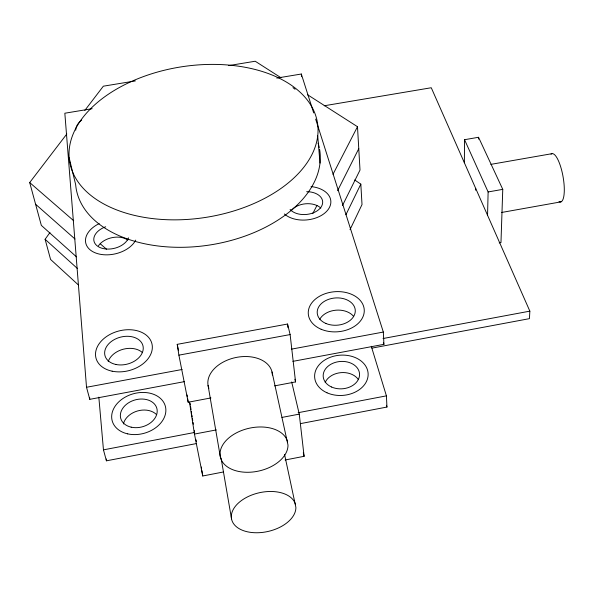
<?xml version="1.0" encoding="UTF-8"?>
<svg xmlns="http://www.w3.org/2000/svg" width="594" height="594" viewBox="0 0 594 594"><rect width="100%" height="100%" fill="white"/><g stroke="black" fill="none" stroke-linecap="round" stroke-linejoin="round"><path stroke-width="0.89" d="M464.36 162.726L464.553 139.701L478.541 137.281L502.762 189.36L500.972 242.56L499.205 242.879M475.653 190.228L475.683 188.387M478.512 139.122L478.541 137.281M487.555 215.288L488.12 191.951L464.553 139.701M324.205 105.769L431.266 87.741L529.855 311.145L529.432 318.651L371.926 348.121M350.014 229.655L362.013 204.566L360.825 184.125L354.677 179.967M345.901 214.761L360.825 184.125M342.463 205.583L360.009 170.055L357.491 126.708L307.521 94.728M337.607 190.681L358.769 148.678M312.741 213.654L316.966 205.45M333.004 174.28L357.491 126.708M78.579 285.127L50.579 259.452L45.107 239.285L49.948 232.529M76.485 256.868L41.335 225.386L29.7 182.558L66.803 134.006M84.794 110.469L103.349 86.189L135.365 80.933M189.501 402.131L194.468 434.066L202.74 475.987L223.559 471.948M285.105 460.001L304.113 456.311L299.265 414.129L291.684 381.957M196.599 443.532L106.43 460.818L103.46 449.851L194.446 432.491M298.158 412.696L386.412 395.856L371.295 346.28M194.468 434.066L216.335 429.908M281.95 417.419L299.265 414.129M300.43 423.633L386.954 407.046L386.412 395.856M274.636 385.87L295.56 381.912L290.124 334.578L287.555 324.034L177.235 344.342L178.891 355.153L188.187 402.235L210.937 397.928M92.144 108.695L64.835 113.224L86.516 387.273L89.783 399.331L184.496 381.623M292.864 361.36L383.932 344.334L383.338 332.053L315.652 119.097M178.891 355.153L290.124 334.578M86.516 387.273L182.12 369.49M291.379 349.161L383.338 332.053M383.026 338.528L529.855 311.145M501.685 212.459L560.966 201.863M488.12 191.951L502.762 189.36M490.837 164.375L551.893 153.698M228.683 65.6L255.212 61.241L280.977 77.732M276.789 78.089L301.321 74.02L313.684 112.912M29.7 182.558L73.686 220.723M100.215 243.748L106.497 249.198M35.603 204.269L74.993 239.011M45.107 239.285L77.279 268.377M383.375 342.567L383.932 344.334M386.412 405.279L386.954 407.046M69.149 157.759L75.661 184.63A123.292 76.849 -8.8 0 0 207.685 245.307A123.292 76.849 -8.8 0 0 319.594 149.309M294.921 379.239L295.56 381.912M303.296 452.791L304.113 456.311M208.895 388.32A32.685 21.971 -12.1 0 1 233.509 358.063A32.685 21.971 -12.1 0 1 272.022 371.963L287.993 445.077A34.452 21.926 -12.4 0 1 238.662 471.436A34.452 21.926 -12.4 0 1 234.147 434.14A34.452 21.926 -12.4 0 1 287.622 442.04M284.563 454.469L295.886 507.395A32.781 19.84 -12.6 0 1 249.101 532.135A32.781 19.84 -12.6 0 1 244.646 498.448A32.781 19.84 -12.6 0 1 295.522 504.648M177.235 344.342L178.49 350.705M196.035 439.738L196.391 441.55M221.065 458.011L231.526 518.852M208.056 385.365L220.255 456.444M201.329 466.995L201.611 468.792M201.893 470.596L202.74 475.987M190.035 403.17L190.318 404.997M190.607 406.831L191.03 409.578M191.32 411.404L191.602 413.238M191.892 415.065L192.174 416.899M192.456 418.733L192.746 420.559M193.028 422.393L193.317 424.22M194.312 430.628L194.602 432.462M187.058 394.936L187.34 396.755M187.622 398.581L188.187 402.235M272.022 371.963L272.408 375M287.555 324.034L287.979 327.695M301.321 74.02L301.566 76.693M106.267 458.976L106.43 460.818M98.834 397.163L103.46 449.851M317.723 135.84A125.431 76.262 -8.7 0 1 123.611 212.37A125.431 76.262 -8.7 0 1 139.241 78.185A125.431 76.262 -8.7 0 1 317.723 135.84L319.988 163.098M89.635 397.483L89.783 399.331M318.102 143.147A123.292 76.849 -8.8 0 1 319.245 147.52M558.999 201.604A24.525 6.831 79.9 0 0 564.062 194.587L564.263 191.966A24.525 6.831 79.9 0 0 559.971 164.649A24.525 6.831 79.9 0 0 551.009 154.15M292.961 87.674A23.218 13.759 -6 0 1 295.062 89.278M75.728 130.197A23.767 13.974 -11.2 0 1 81.712 119.988M306.675 191.691A17.404 11.375 -5.4 0 1 319.899 208.539A17.404 11.375 -5.4 0 1 290.087 209.43M311.033 186.605A25.601 16.729 -5.4 0 1 326.485 211.509A25.601 16.729 -5.4 0 1 284.355 213.966M291.186 210.692A17.271 11.405 -5.4 0 1 320.834 208.078M128.475 237.823A17.865 11.568 -12.6 0 1 99.48 247.304A17.865 11.568 -12.6 0 1 105.673 226.782M135.707 240.11A26.27 17.018 -12.6 0 1 94.387 252.472A26.27 17.018 -12.6 0 1 99.176 223.619M98.426 245.842A17.723 11.598 -12.7 0 1 127.784 240.035M319.728 319.32A18.911 13.669 -4.5 0 1 335.914 310.194A18.911 13.669 -4.5 0 1 353.579 316.342M108.205 361.598A19.461 13.914 -14.8 0 1 123.27 349.227A19.461 13.914 -14.8 0 1 142.449 352.598M325.193 382.402A18.072 13.699 -4.4 0 1 340.956 372.646A18.072 13.699 -4.4 0 1 358.316 379.492M123.403 423.945A18.592 13.922 -15.9 0 1 137.4 411.011A18.592 13.922 -15.9 0 1 156.244 414.33M325.891 323.455A19.075 13.655 -4.5 0 0 355.264 311.546A19.075 13.655 -4.5 0 0 327.576 299.732A19.075 13.655 -4.5 0 0 325.891 323.455M321.154 329.262A28.052 20.085 -4.5 0 0 364.241 311.605A28.052 20.085 -4.5 0 0 323.388 294.372A28.052 20.085 -4.5 0 0 321.154 329.262M115.83 364.456A19.632 13.907 -14.6 0 0 143.176 346.926A19.632 13.907 -14.6 0 0 112.808 340.466A19.632 13.907 -14.6 0 0 115.83 364.456M112.132 371.183A28.876 20.448 -14.6 0 0 152.213 345.263A28.876 20.448 -14.6 0 0 107.432 335.944A28.876 20.448 -14.6 0 0 112.132 371.183M331.511 386.991A18.221 13.699 -4.4 0 0 359.541 375.185A18.221 13.699 -4.4 0 0 333.048 363.209A18.221 13.699 -4.4 0 0 331.511 386.991M131.17 427.168A18.748 13.929 -15.7 0 0 157.12 409.741A18.748 13.929 -15.7 0 0 128.037 403.14A18.748 13.929 -15.7 0 0 131.17 427.168M326.997 392.79A26.797 20.151 -4.4 0 0 368.117 375.282A26.797 20.151 -4.4 0 0 329.031 357.803A26.797 20.151 -4.4 0 0 326.997 392.79M127.703 433.872A27.569 20.486 -15.7 0 0 165.733 408.115A27.569 20.486 -15.7 0 0 122.861 398.574A27.569 20.486 -15.7 0 0 127.703 433.872"/></g></svg>
